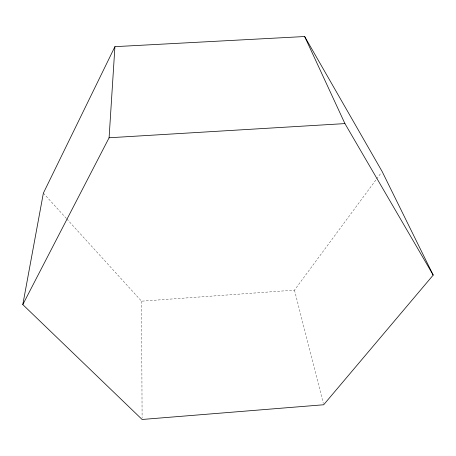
<?xml version="1.0" encoding="UTF-8"?>
<svg xmlns="http://www.w3.org/2000/svg" width="456" height="456" viewBox="0 0 456 456"><rect width="100%" height="100%" fill="white"/><g stroke="black" fill="none" stroke-linecap="round" stroke-linejoin="round"><path stroke-width="0.34" stroke-dasharray="2.28 1.71" d="M66.832 218.965L141.542 301.177L294.485 290.124L376.206 179.527M376.627 178.957L381.284 172.653M43.371 193.139L66.354 218.435M294.485 290.124L323.315 403.395M141.542 301.177L142.101 418.055"/><path stroke-width="0.68" d="M22.8 304.597L109.092 137.769L114.923 46.66L304.654 36.526L382.134 171.507L433.2 275.088L323.663 404.763L142.107 419.474L22.8 304.597L43.371 193.139L114.923 46.66M109.092 137.769L344.93 123.599L433.2 275.088M304.654 36.526L344.93 123.599"/></g></svg>
